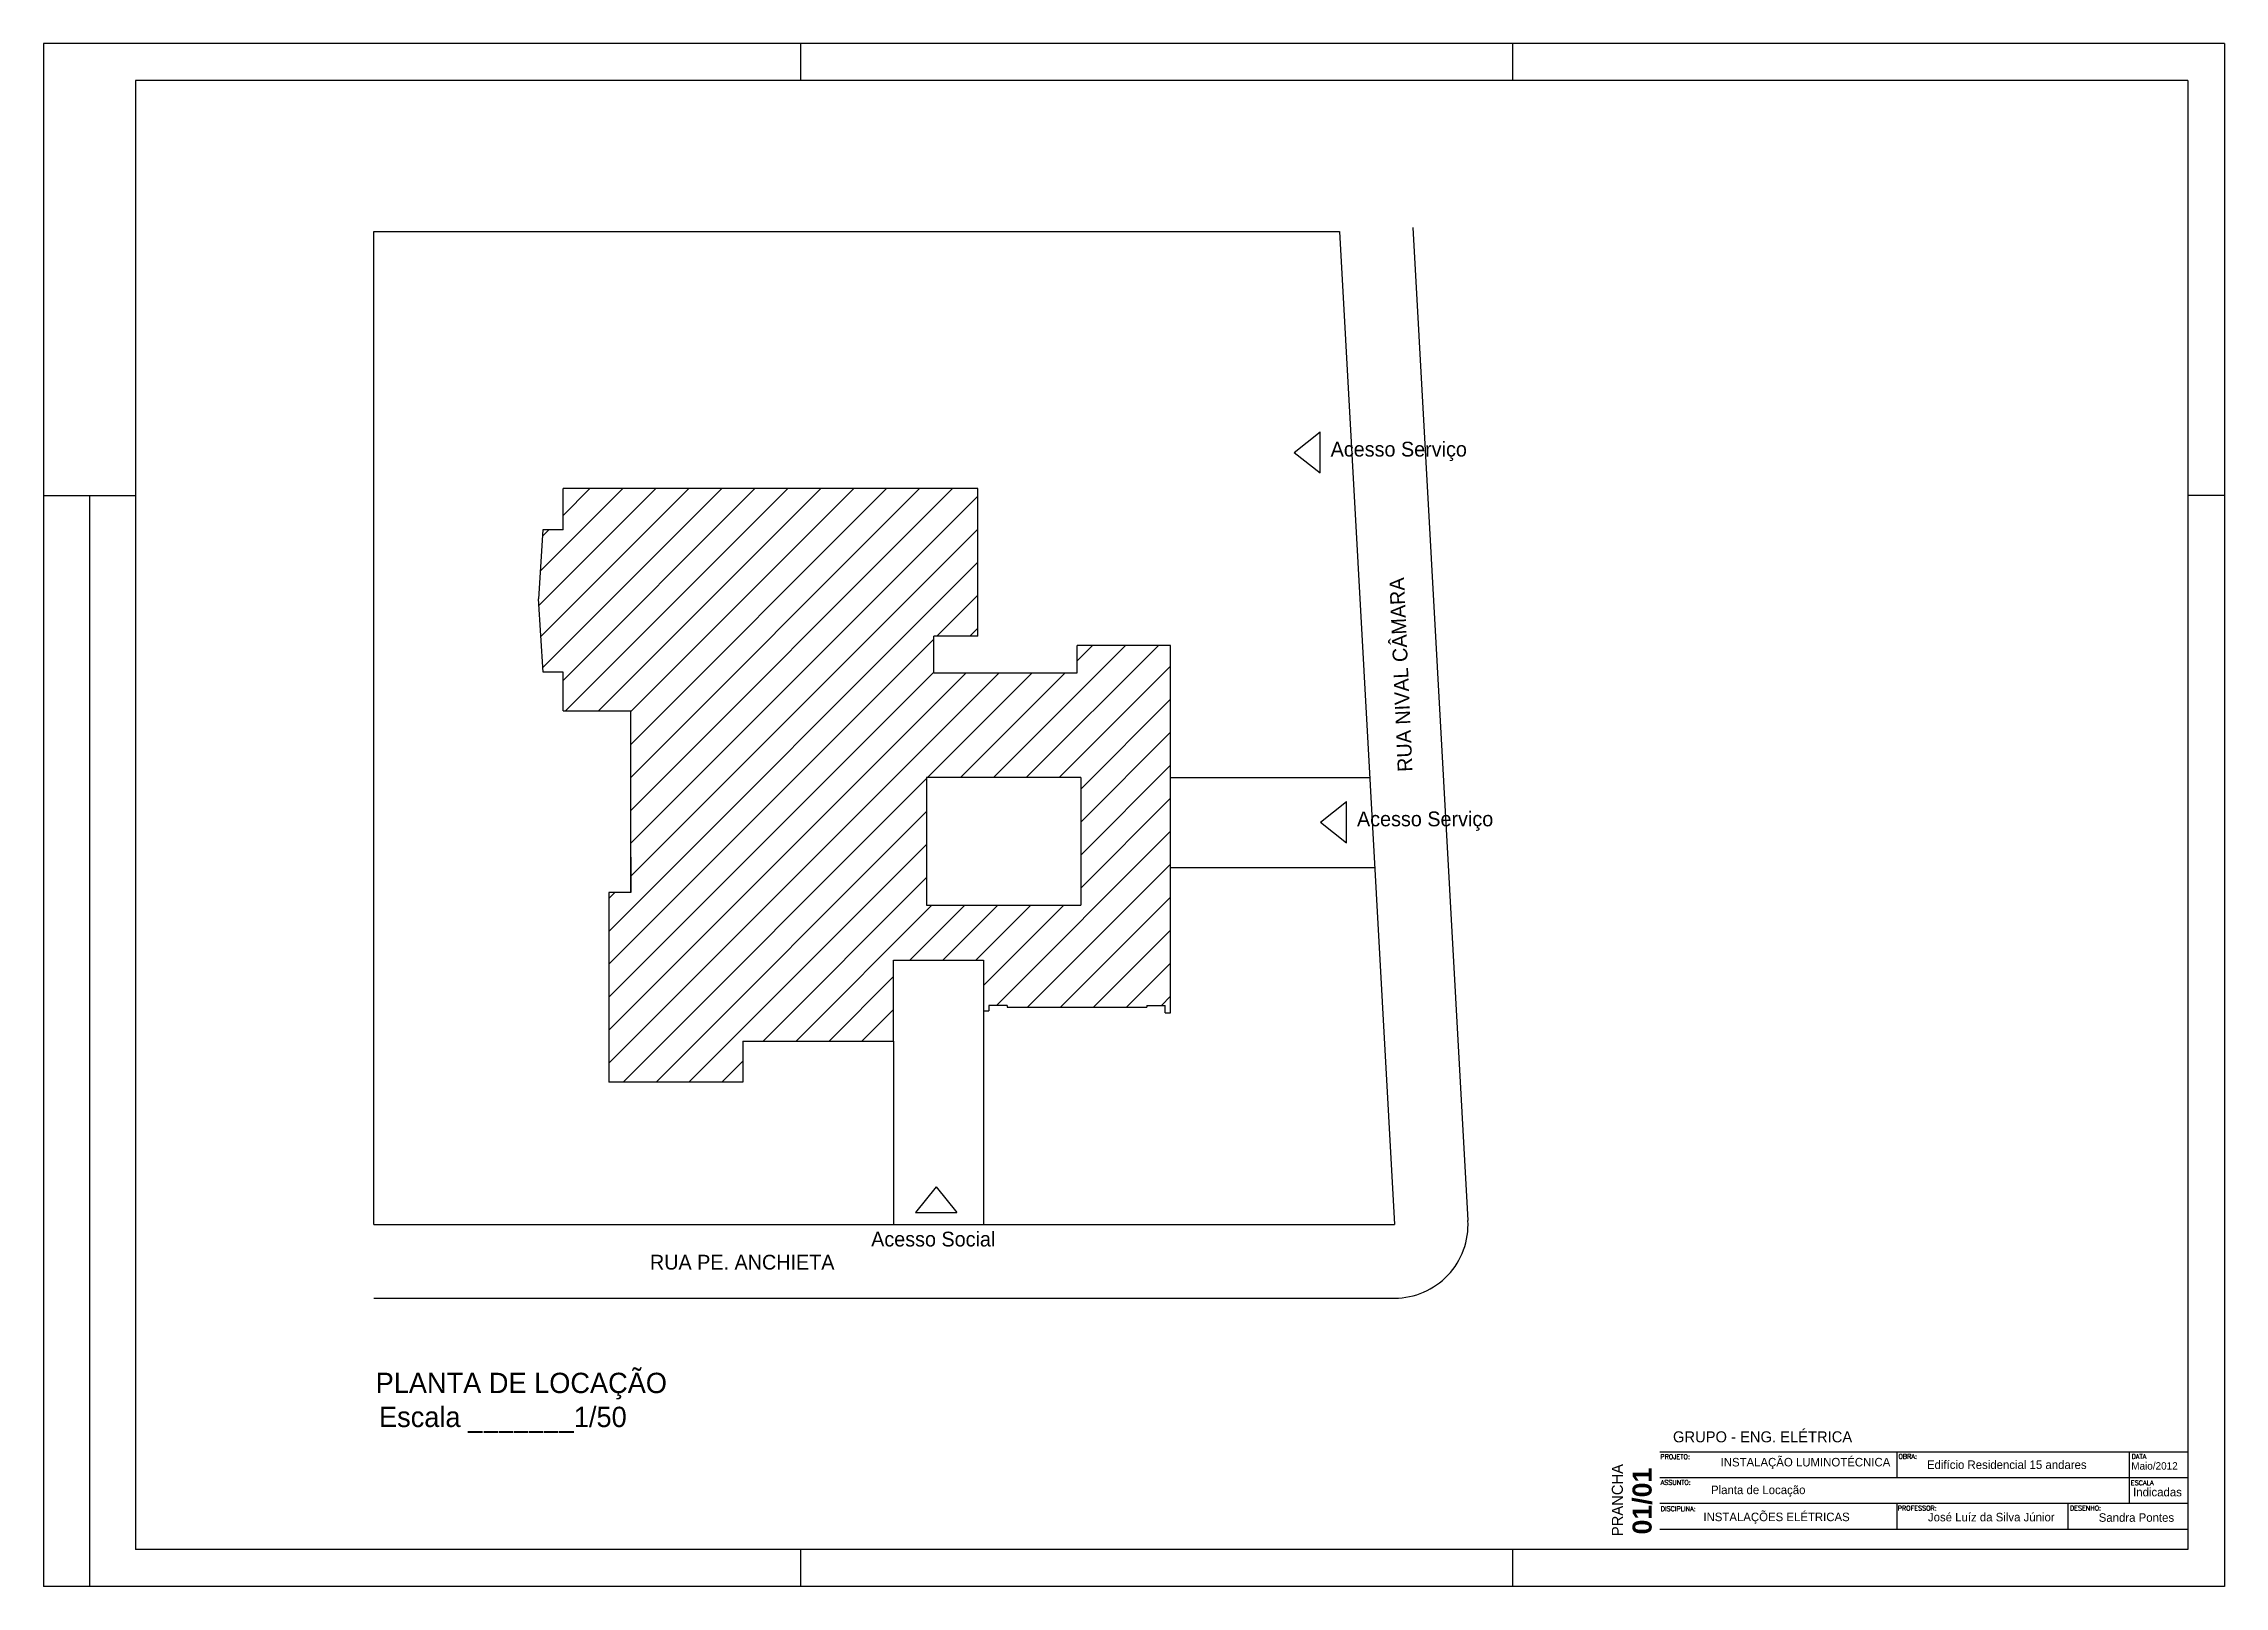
# Model space of a CAD drawing. Header units: millimetres. Extents: x 330 to 1016, y 864 to 1468.
# Drawn here: x 329.8 to 389.2, y 864.1 to 906.1 of the extents above; entities outside this region: 1.
import ezdxf

# ---------------------------------------------------------------- set-up
doc = ezdxf.new("R2010")
doc.units = ezdxf.units.MM
for name, color, linetype in [('Alvenaria', 7, 'Continuous'), ('Esquadrias', 5, 'Continuous'), ('Paredebaix', 4, 'Continuous'), ('Piso', 1, 'Continuous'), ('Texto', 2, 'Continuous'), ('VISTAS', 2, 'Continuous')]:
    doc.layers.add(name, color=color, linetype=linetype)
doc.styles.add('BOLD', font='swissbo.ttf', dxfattribs={"height": 0.3})
doc.styles.add('sandra', font='stylu.ttf', dxfattribs={"height": 0.1})
doc.styles.add('STYLE3', font='', dxfattribs={"height": 0.25})
doc.styles.add('STYLE4', font='romans.shx')
doc.styles.get('STYLE3').set_extended_font_data('AvantGarde Bk BT')

msp = doc.modelspace()

# ---------------------------------------------------------------- hatches: boundary and pattern name
at = {"layer": 'Piso'}
h = msp.add_hatch(dxfattribs=at)
h.set_pattern_fill('LINE', color=256, scale=0.2, angle=45, style=0)
h.set_pattern_definition([(45, (-162.51916, 28.4746), (-0.4490128, 0.4490128), [])])
h.paths.add_polyline_path([(345.767, 882.955), (345.167, 882.955), (345.167, 877.795), (348.817, 877.795), (348.817, 878.915), (352.917, 878.915), (352.917, 881.115), (355.367, 881.115), (355.367, 879.935), (355.367, 879.735), (355.517, 879.735), (355.517, 879.885), (356.017, 879.885), (356.017, 879.835), (359.817, 879.835), (359.817, 879.885), (360.317, 879.885), (360.317, 879.685), (360.467, 879.685), (360.467, 889.685), (357.917, 889.685), (357.917, 888.935), (355.317, 888.935), (354.017, 888.935), (354.017, 889.935), (355.217, 889.935), (355.217, 890.085), (355.217, 893.955), (343.917, 893.955), (343.917, 892.835), (343.367, 892.835), (343.247, 890.955), (343.374, 888.955), (343.917, 888.955), (343.917, 887.905), (345.767, 887.905)])
h.paths.add_polyline_path([(353.817, 886.085), (358.017, 886.085), (358.017, 882.615), (353.817, 882.615)], flags=16)

# ---------------------------------------------------------------- linework, layer by layer
at = {"layer": 'Alvenaria'}
for p, q in [((332.269, 905.068), (332.269, 865.068)), ((388.169, 905.068), (332.269, 905.068)), ((388.169, 905.068), (388.169, 865.068)), ((388.169, 865.068), (332.269, 865.068))]:
    msp.add_line(p, q, dxfattribs=at)
at = {"layer": 'Esquadrias'}
for p, q in [((373.79, 867.729), (380.245, 867.729)), ((380.245, 867.729), (388.169, 867.729)), ((380.245, 867.729), (380.245, 867.029)), ((386.578, 867.729), (386.578, 866.329)), ((373.79, 867.029), (388.169, 867.029)), ((373.79, 866.329), (388.169, 866.329)), ((380.245, 866.329), (380.245, 865.629)), ((384.9, 866.329), (384.9, 865.629)), ((373.79, 865.629), (388.169, 865.629))]:
    msp.add_line(p, q, dxfattribs=at)
at = {"layer": 'Paredebaix'}
for p, q in [((329.769, 906.068), (329.769, 864.068)), ((389.169, 906.068), (329.769, 906.068)), ((350.389, 906.068), (350.389, 905.068)), ((369.779, 906.068), (369.779, 905.068)), ((389.169, 906.068), (389.169, 864.068)), ((338.767, 873.915), (338.767, 900.955)), ((338.767, 900.955), (365.067, 900.955)), ((365.067, 900.955), (366.567, 873.915)), ((367.064, 901.066), (368.564, 874.026)), ((363.832, 894.941), (364.538, 895.501)), ((364.538, 894.381), (364.538, 895.501)), ((363.832, 894.941), (364.538, 894.381)), ((329.769, 893.768), (332.269, 893.768)), ((331.019, 893.768), (331.019, 864.068)), ((355.217, 893.955), (343.917, 893.955)), ((343.917, 892.835), (343.917, 893.955)), ((355.217, 890.085), (355.217, 893.955)), ((389.169, 893.768), (388.169, 893.768)), ((343.367, 892.835), (343.247, 890.955)), ((343.917, 892.835), (343.367, 892.835)), ((343.374, 888.955), (343.247, 890.955)), ((354.017, 888.935), (354.017, 889.935)), ((355.217, 889.935), (354.017, 889.935)), ((355.217, 889.935), (355.217, 890.085)), ((360.467, 889.685), (357.917, 889.685)), ((357.917, 888.935), (357.917, 889.685)), ((360.467, 879.685), (360.467, 889.685)), ((343.917, 888.955), (343.374, 888.955)), ((343.917, 887.905), (343.917, 888.955)), ((354.017, 888.935), (355.317, 888.935)), ((355.317, 888.935), (357.917, 888.935)), ((343.917, 887.905), (345.767, 887.905)), ((345.767, 882.955), (345.767, 887.905)), ((358.017, 886.085), (353.817, 886.085)), ((353.817, 886.085), (353.817, 882.615)), ((358.017, 886.085), (358.017, 882.615)), ((360.467, 886.085), (365.892, 886.085)), ((364.55, 884.874), (365.256, 885.434)), ((365.256, 884.314), (365.256, 885.434)), ((364.55, 884.874), (365.256, 884.314)), ((345.767, 883.92), (345.767, 882.955)), ((360.467, 883.635), (366.028, 883.635)), ((345.767, 882.955), (345.167, 882.955)), ((345.167, 882.955), (345.167, 877.795)), ((353.817, 882.615), (358.017, 882.615)), ((352.917, 881.115), (355.367, 881.115)), ((352.917, 878.915), (352.917, 881.115)), ((352.917, 881.115), (355.367, 881.115)), ((355.367, 881.115), (355.367, 879.935)), ((355.367, 879.935), (355.367, 879.735)), ((355.367, 879.735), (355.517, 879.735)), ((355.367, 879.735), (355.367, 873.915)), ((356.017, 879.885), (355.517, 879.885)), ((355.517, 879.885), (355.517, 879.735)), ((356.017, 879.885), (356.017, 879.835)), ((356.017, 879.835), (359.817, 879.835)), ((359.817, 879.885), (360.317, 879.885)), ((359.817, 879.885), (359.817, 879.835)), ((360.317, 879.685), (360.317, 879.885)), ((360.317, 879.685), (360.467, 879.685)), ((348.817, 878.915), (348.817, 878.015)), ((348.817, 878.915), (348.817, 877.795)), ((348.817, 878.915), (352.917, 878.915)), ((352.917, 878.915), (352.917, 873.915)), ((348.817, 877.795), (345.167, 877.795)), ((354.081, 874.949), (353.521, 874.243)), ((354.081, 874.949), (354.641, 874.243)), ((338.767, 873.915), (366.567, 873.915)), ((353.521, 874.243), (354.641, 874.243)), ((338.767, 871.915), (366.567, 871.915)), ((350.389, 865.068), (350.389, 864.068)), ((369.779, 865.068), (369.779, 864.068)), ((348.419, 864.068), (329.769, 864.068)), ((389.169, 864.068), (348.419, 864.068))]:
    msp.add_line(p, q, dxfattribs=at)
msp.add_arc((366.567, 873.915), 2, 270, 3.17514, dxfattribs=at)

# ---------------------------------------------------------------- texts
at = {"layer": 'Piso', "style": 'sandra'}
msp.add_text('Depósito', height=0.2322, dxfattribs=at).set_placement((1014.756, 1468.155))
at = {"layer": 'Texto'}
for s, height, style, p in [('Acesso Serviço', 0.40263, 'sandra', (364.825, 894.827)), ('Acesso Serviço', 0.40263, 'sandra', (365.543, 884.76)), ('Acesso Social', 0.40263, 'sandra', (352.309, 873.321)), ('RUA PE. ANCHIETA', 0.40263, 'sandra', (346.284, 872.692)), ('PLANTA DE LOCAÇÃO', 0.55332, 'sandra', (338.812, 869.33)), ('Escala _______1/50', 0.55332, 'sandra', (338.904, 868.405)), ('PROJETO:', 0.1278, 'STYLE4', (373.806, 867.534)), ('INSTALAÇÃO LUMINOTÉCNICA', 0.23215, 'sandra', (375.446, 867.333)), ('OBRA:', 0.1278, 'STYLE4', (380.29, 867.542)), ('Edifício Residencial 15 andares', 0.23215, 'sandra', (381.067, 867.264)), ('Maio/2012', 0.2026, 'sandra', (386.632, 867.246)), ('DATA', 0.1278, 'STYLE4', (386.641, 867.543)), ('ASSUNTO:', 0.1278, 'STYLE4', (373.813, 866.835)), ('Planta de Locação', 0.23215, 'sandra', (375.186, 866.579)), ('ESCALA', 0.1278, 'STYLE4', (386.621, 866.823)), ('Indicadas', 0.2322, 'sandra', (386.682, 866.519)), ('DISCIPLINA:', 0.12778, 'STYLE4', (373.817, 866.116)), ('INSTALAÇÕES ELÉTRICAS', 0.23215, 'sandra', (374.978, 865.843)), ('PROFESSOR:', 0.1278, 'STYLE4', (380.271, 866.134)), ('José Luíz da Silva Júnior', 0.23215, 'sandra', (381.094, 865.837)), ('DESENHO:', 0.1278, 'STYLE4', (384.962, 866.137)), ('Sandra Pontes', 0.23215, 'sandra', (385.746, 865.826))]:
    msp.add_text(s, height=height, dxfattribs=dict(at, style=style)).set_placement(p)
for s, height, rotation, style, p in [('RUA NIVAL CÂMARA', 0.40263, 92.51378, 'sandra', (367.056, 886.252)), ('PRANCHA', 0.3, 90, 'STYLE3', (372.784, 865.436)), ('01/01', 0.52, 90, 'BOLD', (373.568, 865.481))]:
    msp.add_text(s, height=height, rotation=rotation, dxfattribs=dict(at, style=style)).set_placement(p)
at = {"layer": 'VISTAS', "color": 0, "ltscale": 0.05, "style": 'STYLE3'}
msp.add_text('GRUPO - ENG. ELÉTRICA', height=0.3, dxfattribs=at).set_placement((374.149, 867.989))

doc.saveas('drawing.dxf')
